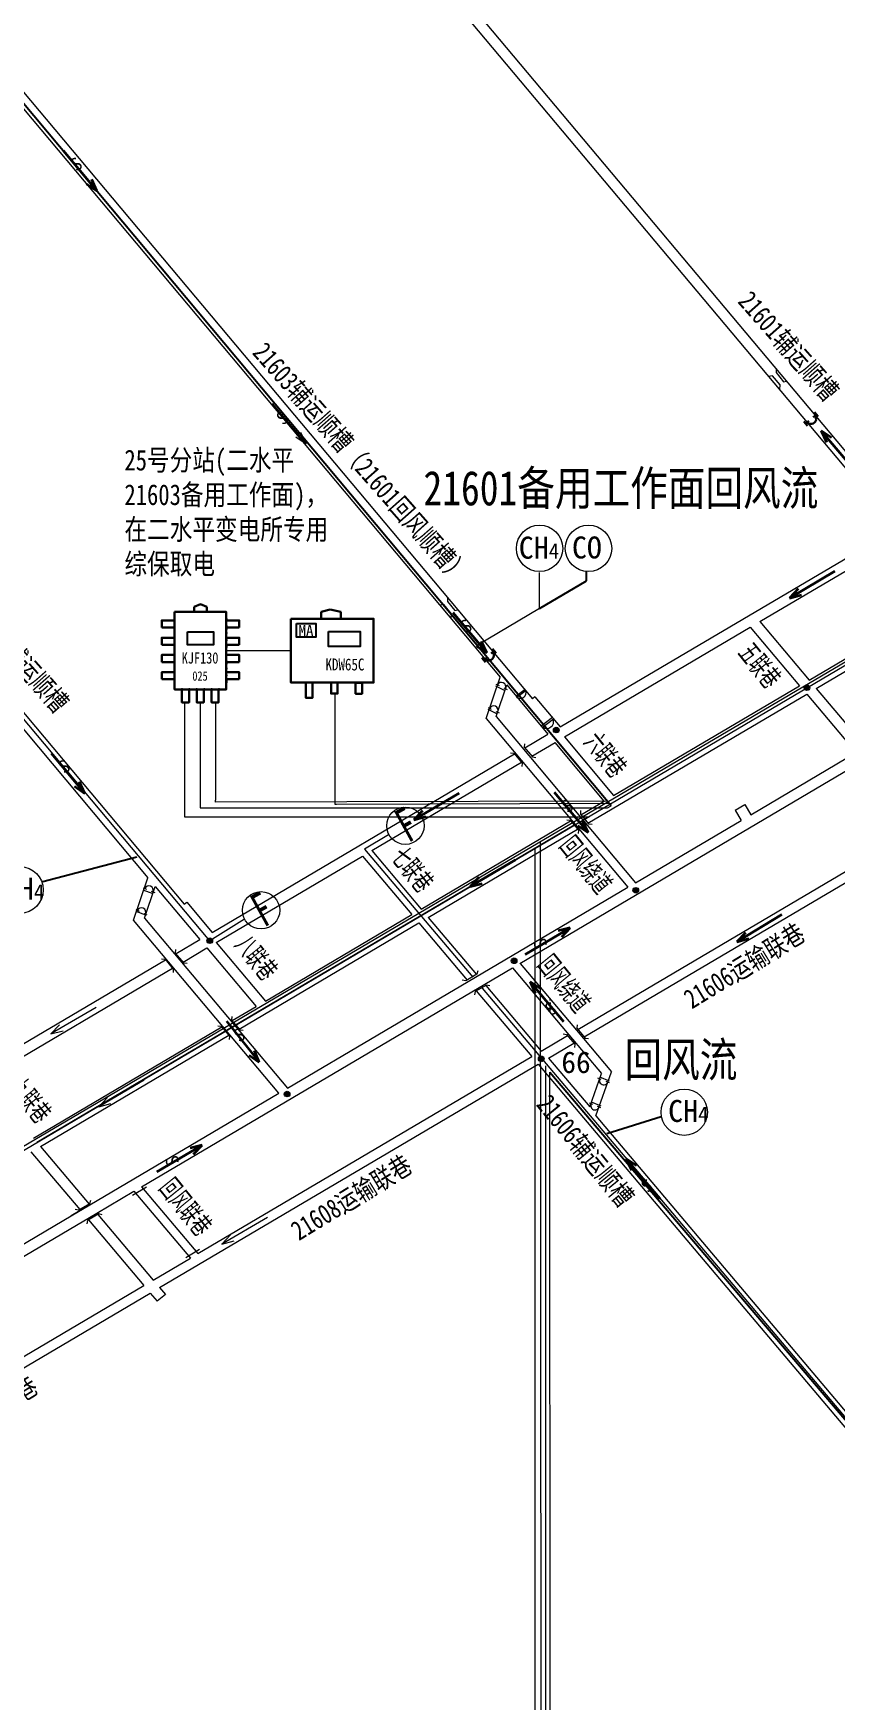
# Model space of a CAD drawing. Header units: millimetres. Extents: x 2501 to 6983, y 1724 to 12691.
# Drawn here: x 4515 to 4887, y 3292 to 4065 of the extents above; entities that cross this region are included whole.
import ezdxf
from ezdxf.enums import TextEntityAlignment as Align

# ---------------------------------------------------------------- set-up
doc = ezdxf.new("R2010")
doc.units = ezdxf.units.MM
doc.linetypes.add('CEN1', pattern=[20, 17, -1, 1, -1])
for name, color, linetype in [('4、10月', 131, 'Continuous'), ('6号煤底板等高线', 7, 'Continuous'), ('JMD', 6, 'Continuous'), ('图例', 7, 'Continuous'), ('已掘巷道', 1, 'CEN1'), ('节点', 7, 'Continuous'), ('通风系统', 7, 'Continuous'), ('风流', 7, 'Continuous')]:
    doc.layers.add(name, color=color, linetype=linetype)
doc.layers.add('井下工业网光缆', color=5, linetype='Continuous', lineweight=30)
doc.styles.get("Standard").update_dxf_attribs({"font": 'arial.ttf'})
doc.styles.add('宋体', font='', dxfattribs={"height": 2})
doc.styles.add('新宋体', font='', dxfattribs={"width": 0.8})
doc.styles.add('标准', font='', dxfattribs={"width": 0.667})
doc.styles.get('宋体').set_extended_font_data('SimSun')
doc.styles.get('新宋体').set_extended_font_data('NSimSun')
doc.styles.get('标准').set_extended_font_data('SimSun')
doc.linetypes.add('442', pattern='A,5,[175,AAA.SHX,S=1,R=90,X=0,Y=0],5', length=10)

# ---------------------------------------------------------------- blocks, each defined once
blk = doc.blocks.new('A$C16496DF1')
at = {"layer": '风流', "color": 1, "lineweight": 35}
for p, q in [((15.24, 0), (0, 19.05)), ((0, 19.05), (2.25, 13.71)), ((4.72, 15.68), (0, 19.05))]:
    blk.add_line(p, q, dxfattribs=at)
at = {"layer": '通风系统', "color": 1, "lineweight": 30, "insert": (12.69, 4.97, 3.08), "char_height": 6.075, "width": 34.878, "attachment_point": 1, "rotation": 213.25783}
blk.add_mtext('{\\fSimSun|b0|i0|c134|p2;S}', dxfattribs=at)
blk = doc.blocks.new('A$C12DB153C')
at = {"layer": '风流', "color": 5, "lineweight": 35}
for p, q in [((0, 18.19), (16.26, 0)), ((11.36, 3.11), (16.26, 0)), ((16.26, 0), (13.72, 5.22))]:
    blk.add_line(p, q, dxfattribs=at)
blk = doc.blocks.new('A$C2A686CFF')
at = {"layer": 'JMD', "color": 1, "linetype": 'Continuous', "lineweight": 30}
for p, q in [((12.2, 30.1, 0), (0, 30.1, 0)), ((6.1, 30.1, 0), (6.1, 21.3, 0)), ((6.1, 8.8, 0), (6.1, 0, 0)), ((12.2, 0, 0), (0, 0, 0))]:
    blk.add_line(p, q, dxfattribs=at)
blk.add_arc((6.1, 15, 0), 10.6, 270, 90, dxfattribs=at)
blk = doc.blocks.new('12')
at = {"lineweight": 20}
for points in [[(421298.14, 4239175.07, 1), (421300.77, 4239175.07, 1)], [(421181.81, 4239155.43, 1), (421184.43, 4239155.43, 1)], [(421218.7, 4239081.11, 1), (421221.33, 4239081.11, 1)], [(421021.05, 4239057.74, 1), (421023.68, 4239057.74, 1)], [(421162.26, 4239048.43, 1), (421164.89, 4239048.43, 1)], [(421174.83, 4239002.94, 1), (421177.46, 4239002.94, 1)], [(421056.94, 4238986.61, 1), (421059.57, 4238986.61, 1)]]:
    blk.add_hatch(color=1, dxfattribs=at).paths.add_polyline_path(points)
at = {"color": 0, "lineweight": 20, "ltscale": 5}
for p, q in [((419797.19, 4240799.68, 7363.18), (421157.14, 4239179.94, 7363.18)), ((419653.95, 4240682.58, 7363.18), (420993.66, 4239086.93, 7363.18)), ((420259.19, 4240537.13, 7363.18), (421319.73, 4239273.99, 7363.18)), ((420907.28, 4239773.01, 7363.18), (421333.61, 4239265.23, 7363.18)), ((420837.38, 4239568.56, 7363.18), (421172.08, 4239169.92, 7363.18)), ((420847.33, 4239268.99, 7363.18), (421010.54, 4239074.61, 7363.18)), ((421277.51, 4239205.72, 12273.3), (421300.43, 4239178.59, 12273.3)), ((421273.14, 4239203.14, 12273.3), (421296.06, 4239176.02, 12273.3)), ((421160.15, 4239176.35, 7363.18), (421179.28, 4239153.56, 7363.18)), ((421303.7, 4239174.72, 12273.3), (421326.07, 4239148.24, 12273.3)), ((421154.06, 4239170.86, 12273.3), (421154.06, 4239170.84, 12273.3)), ((421173.22, 4239170.89, 12273.3), (421172.08, 4239169.92, 7363.18)), ((421173.22, 4239170.89, 12273.3), (421184.95, 4239156.91, 12273.3)), ((421299.33, 4239172.14, 12273.3), (421321.71, 4239145.66, 12273.3)), ((421150.67, 4239160.84, 12273.3), (421216.39, 4239082.57, 12273.3)), ((421155.18, 4239161.69, 12273.3), (421219.88, 4239084.63, 12273.3)), ((421186.91, 4239152.26, 7363.18), (421209.73, 4239125.08, 7363.18)), ((421205.36, 4239122.5, 7363.18), (421182.54, 4239149.68, 7363.18)), ((421270.55, 4239120.91, 12273.3), (421273.34, 4239116.17, 12273.3)), ((421266.07, 4239118.27, 12273.3), (421268.86, 4239113.53, 12273.3)), ((421196.12, 4239013.13, 12273.3), (421354.65, 4239106.67, 12273.3)), ((421097.55, 4239099.53, 7363.18), (421120.46, 4239072.41, 7363.18)), ((421093.18, 4239096.95, 7363.18), (421116.1, 4239069.83, 7363.18)), ((420987.01, 4239067.29, 7363.18), (420993.66, 4239086.93, 7363.18)), ((420992.08, 4239068.24, 7363.18), (420997.05, 4239082.9, 7363.18)), ((420997.05, 4239082.9, 7363.18), (421017.75, 4239058.25, 7363.18)), ((421010.54, 4239074.61, 7363.18), (421011.69, 4239075.57, 7363.18)), ((421011.69, 4239075.57, 7363.18), (421023.42, 4239061.6, 7363.18)), ((421054.42, 4238987, 7363.18), (420987.01, 4239067.29, 7363.18)), ((420992.08, 4239068.24, 7363.18), (421058.35, 4238989.32, 7363.18)), ((421123.74, 4239068.54, 7363.18), (421146.09, 4239042.07, 7363.18)), ((421119.37, 4239065.96, 7363.18), (421141.73, 4239039.49, 7363.18)), ((421021.01, 4239054.36, 12273.3), (421043.82, 4239027.19, 12273.3)), ((421025.37, 4239056.94, 12273.3), (421048.19, 4239029.76, 12273.3)), ((421162.78, 4239045.13, 7363.18), (421188.96, 4239014.13, 7363.18)), ((421166.33, 4239047.12, 7363.18), (421192.46, 4239016.2, 7363.18)), ((421142.28, 4239038.84, 7363.18), (421142.28, 4239038.84, 7363.18)), ((421146.65, 4239041.42, 7363.18), (421146.65, 4239041.42, 7363.18)), ((421150.39, 4239036.99, 7363.18), (421176.11, 4239006.55, 7363.18)), ((421146.02, 4239034.42, 7363.18), (421171.74, 4239003.97, 7363.18)), ((421188.96, 4239014.13, 7363.18), (421204.19, 4238996.11, 7363.18)), ((421192.46, 4239016.2, 7363.18), (421208.74, 4238996.93, 7363.18)), ((421179.49, 4239003.32, 12273.3), (421191.25, 4239010.26, 12273.3)), ((420999.09, 4238896.88, 12273.3), (421174.68, 4239000.48, 12273.3)), ((421174.68, 4239000.48, 7363.18), (421524.79, 4238586.09, 7363.18)), ((421179.49, 4239003.32, 7363.18), (421198.66, 4238980.63, 7363.18)), ((421201.45, 4238976.56, 7363.18), (421208.74, 4238996.93, 7363.18)), ((421055.13, 4238993.14, 12273.3), (421058.35, 4238989.31, 12273.3)), ((421198.66, 4238980.63, 7363.18), (421204.19, 4238996.11, 7363.18)), ((421201.45, 4238976.56, 11045.13), (421324, 4238831.5, 11045.13)), ((420939.4, 4238959.77, 12273.3), (420962, 4238933.02, 12273.3)), ((420943.77, 4238962.35, 12273.3), (420966.37, 4238935.6, 12273.3)), ((420990.68, 4238943.58, 7363.18), (421016.86, 4238912.59, 7363.18)), ((420966.68, 4238935.23, 12273.3), (420966.68, 4238935.23, 12273.3)), ((420987.18, 4238941.52, 7363.18), (421013.37, 4238910.52, 7363.18)), ((420962.31, 4238932.65, 12273.3), (420962.31, 4238932.65, 12273.3)), ((420965.59, 4238928.78, 7363.18), (420965.59, 4238928.78, 7363.18)), ((420966.06, 4238928.22, 7363.18), (420991.77, 4238897.78, 7363.18)), ((420969.96, 4238931.35, 7363.18), (420969.96, 4238931.35, 7363.18)), ((420970.43, 4238930.79, 7363.18), (420996.14, 4238900.36, 7363.18)), ((420999.09, 4238896.88, 7363.18), (421001.77, 4238893.7, 7363.18)), ((420994.72, 4238894.3, 7363.18), (420997.95, 4238890.48, 7363.18)), ((421001.77, 4238893.7, 7363.18), (420997.95, 4238890.48, 7363.18))]:
    blk.add_line(p, q, dxfattribs=at)
at = {"color": 6, "lineweight": 20, "ltscale": 0.5}
for p, q in [((421022.42, 4239057.68, 9818.24), (419659.97, 4240678.92, 3109.99)), ((421105.33, 4239106.86, 12273.47), (421094.08, 4239100.25, 12273.3)), ((421094.08, 4239100.25, 12273.3), (421144.41, 4239040.77, 12273.3)), ((421038.53, 4239067.66, 9818.4), (421022.42, 4239057.68, 9818.24)), ((421148.7, 4239035.69, 12273.3), (421522.32, 4238594.08, 12273.3))]:
    blk.add_line(p, q, dxfattribs=at)
at = {"color": 30, "lineweight": 20, "ltscale": 0.5}
for p, q in [((421164.31, 4239171.08, 7363.18), (421168.72, 4239174.44, 7363.18)), ((421164.75, 4239170.51, 7363.18), (421169.15, 4239173.87, 7363.18)), ((421176.07, 4239157.33, 13301.28), (421181.39, 4239161.4, 13301.28)), ((421176.59, 4239156.64, 13301.28), (421181.92, 4239160.71, 13301.28))]:
    blk.add_line(p, q, dxfattribs=at)
at = {"color": 7, "linetype": '442', "lineweight": 20, "ltscale": 0.005}
for points, elevation in [([(421285.19, 4239322.9), (421285.09, 4239321.19), (421288.58, 4239317), (421289.99, 4239317.19)], 9818.24), ([(421286.82, 4239313.37), (421286.95, 4239315.47), (421283.46, 4239319.66), (421281.59, 4239319.42)], 4645.3), ([(421134.32, 4239207.31), (421134.44, 4239209.4), (421130.95, 4239213.59), (421129.09, 4239213.35)], 4645.3), ([(421132.69, 4239216.83), (421132.59, 4239215.12), (421136.08, 4239210.93), (421137.48, 4239211.12)], 9818.24)]:
    blk.add_lwpolyline(points, dxfattribs=dict(at, elevation=elevation))
at = {"color": 0, "lineweight": 20, "ltscale": 5}
for points, elevation in [([(421184.95, 4239156.91), (421325.01, 4239239.54)], 12273.3), ([(421277.51, 4239205.72), (421328.26, 4239235.66)], 12273.3), ([(421300.43, 4239178.6), (421351.08, 4239208.48)], 7363.18), ([(421186.91, 4239152.26), (421273.14, 4239203.14)], 12273.3), ([(421303.7, 4239174.72), (421354.34, 4239204.6)], 7363.18), ([(421209.73, 4239125.08), (421296.06, 4239176.02)], 7363.18), ([(421197.84, 4239112.26), (421299.33, 4239172.14)], 7363.18), ([(421168.5, 4239147.2), (421179.28, 4239153.56)], 12273.3), ([(421023.42, 4239061.6), (421163.71, 4239144.37)], 12273.3), ([(421171.76, 4239143.32), (421182.54, 4239149.68)], 12273.3), ([(421194.58, 4239116.14), (421205.36, 4239122.5)], 7363.18), ([(421266.07, 4239118.27), (421270.55, 4239120.91)], 12273.3), ([(421219.88, 4239084.63), (421268.86, 4239113.53)], 12273.3), ([(421193.18, 4239016.62), (421349.08, 4239108.61)], 7363.18), ([(421006.69, 4239051.73), (421017.74, 4239058.25)], 12273.3), ([(421176.11, 4239006.55), (421188.32, 4239013.75)], 7363.18), ([(421188.96, 4239014.13), (421188.96, 4239014.13)], 7363.18), ([(421016.86, 4238912.59), (421171.74, 4239003.97)], 7363.18), ([(420996.14, 4238900.36), (421013.37, 4238910.52)], 7363.18), ([(420836.9, 4238806.4), (420991.77, 4238897.78)], 7363.18), ([(420819.12, 4238790.69), (420994.72, 4238894.3)], 7363.18)]:
    blk.add_lwpolyline(points, dxfattribs=dict(at, elevation=elevation))
at = {"color": 0, "lineweight": 20, "ltscale": 5, "flags": 128}
for points, elevation in [([(421150.67, 4239160.84), (421157.14, 4239179.94)], 12273.3), ([(421155.18, 4239161.69), (421160.15, 4239176.35)], 12273.3), ([(421161.88, 4239144.82), (421163.47, 4239144.65), (421167.31, 4239140.08), (421167.2, 4239138.48)], 12273.3), ([(421166.27, 4239047.19), (421329.88, 4239143.73)], 12273.3), ([(421168.35, 4239149.11), (421168.24, 4239147.51), (421172.08, 4239142.95), (421173.67, 4239142.78)], 12273.3), ([(421273.34, 4239116.17), (421326.61, 4239147.6)], 12273.3), ([(421097.55, 4239099.53), (421166.97, 4239140.49)], 7363.18), ([(421120.46, 4239072.41), (421189.78, 4239113.31)], 7363.18), ([(421187.96, 4239113.76), (421189.55, 4239113.59), (421193.38, 4239109.02), (421193.27, 4239107.42)], 7363.18), ([(421194.42, 4239118.06), (421194.31, 4239116.46), (421198.15, 4239111.89), (421199.75, 4239111.72)], 7363.18), ([(421123.74, 4239068.54), (421193.04, 4239109.43)], 7363.18), ([(421025.37, 4239056.94), (421093.18, 4239096.95)], 7363.18), ([(421142.28, 4239038.84), (421216.39, 4239082.57)], 7363.18), ([(421212.08, 4239080.03), (421216.39, 4239082.57)], 12273.3), ([(421212.08, 4239080.03), (421216.39, 4239082.57)], 12273.3), ([(421048.19, 4239029.76), (421116.1, 4239069.83)], 7363.18), ([(421035.97, 4239016.75), (421119.37, 4239065.96)], 7363.18), ([(421006.48, 4239053.6), (421006.37, 4239052), (421010.21, 4239047.43), (421011.81, 4239047.27)], 12273.3), ([(421006.63, 4239051.69), (421006.69, 4239051.73)], 12273.3), ([(421009.96, 4239047.84), (421021.01, 4239054.36)], 7363.18), ([(420861.89, 4238966.29), (421001.84, 4239048.86)], 12273.3), ([(420917.59, 4238993.33), (421005.1, 4239044.97)], 7363.18), ([(420990.68, 4238943.58), (421162.78, 4239045.13)], 12273.3), ([(421000.02, 4239049.3), (421001.61, 4239049.14), (421005.44, 4239044.56), (421005.33, 4239042.97)], 12273.3), ([(421009.9, 4239047.8), (421009.96, 4239047.84)], 7363.18), ([(421146.66, 4239043.7), (421146.24, 4239042.16), (421141.1, 4239039.12), (421139.54, 4239039.49)], 12273.3), ([(421149.92, 4239037.54), (421162.78, 4239045.13)], 12273.3), ([(421058.35, 4238989.31), (421142.28, 4239038.84)], 7363.18), ([(421152.26, 4239036.79), (421150.7, 4239037.17), (421145.56, 4239034.15), (421145.13, 4239032.6)], 12273.3), ([(421032.56, 4239022.54), (421032.45, 4239020.94), (421036.29, 4239016.38), (421037.88, 4239016.21)], 7363.18), ([(421032.71, 4239020.63), (421032.8, 4239020.69)], 7363.18), ([(421032.8, 4239020.69), (421043.82, 4239027.19)], 7363.18), ([(420940.5, 4238966.22), (421027.92, 4239017.8)], 7363.18), ([(420943.77, 4238962.35), (421031.17, 4239013.92)], 7363.18), ([(421026.09, 4239018.25), (421027.69, 4239018.08), (421031.52, 4239013.51), (421031.41, 4239011.91)], 7363.18), ([(421186.26, 4239014.48), (421187.86, 4239014.31), (421191.69, 4239009.74), (421191.58, 4239008.14)], 12273.3), ([(421192.84, 4239018.76), (421192.73, 4239017.16), (421196.57, 4239012.6), (421198.16, 4239012.43)], 12273.3), ([(420966.68, 4238935.23), (421054.42, 4238987)], 7363.18), ([(420958.01, 4238930.11), (420966.68, 4238935.23)], 12273.3), ([(420967.02, 4238937.28), (420966.59, 4238935.74), (420961.46, 4238932.7), (420959.9, 4238933.07)], 12273.3), ([(420969.96, 4238931.35), (420987.18, 4238941.52)], 12273.3), ([(420897.51, 4238894.41), (420958.01, 4238930.11)], 7363.18), ([(420960.55, 4238925.8), (420969.96, 4238931.35)], 12273.3), ([(420972.38, 4238930.65), (420970.82, 4238931.02), (420965.68, 4238928), (420965.25, 4238926.45)], 12273.3), ([(420810.71, 4238837.39), (420960.55, 4238925.8)], 7363.18)]:
    blk.add_lwpolyline(points, dxfattribs=dict(at, elevation=elevation))
at = {"color": 1, "lineweight": 20}
for centre in [(421299.45, 4239175.07, 9818.24), (421183.12, 4239155.43, 9818.24), (421220.02, 4239081.11, 9818.24), (421022.37, 4239057.74, 9818.24), (421163.57, 4239048.43, 12273.3), (421176.14, 4239002.94, 9818.24), (421058.25, 4238986.61, 9818.24)]:
    blk.add_circle(centre, 1.31, dxfattribs=at)
at = {"color": 6, "lineweight": 20, "ltscale": 0.5}
for centre in [(421113.12, 4239111.05, 14728.36), (421046.16, 4239071.84, 12273.3)]:
    blk.add_circle(centre, 8.66, dxfattribs=at)
at = {"color": 30, "lineweight": 20, "ltscale": 0.5}
for centre, radius in [((421166.5, 4239172.79, 7363.18), 2.64), ((421178.71, 4239159.4, 13301.28), 3.19)]:
    blk.add_arc(centre, radius, 233.80748, 20.89289, dxfattribs=at)
at = {"layer": '6号煤底板等高线', "color": 1, "lineweight": 20}
for p, q in [((420986.55, 4238939.66, 7363.18), (420992.97, 4238943.58, 7363.18)), ((421011.18, 4238910.77, 7363.18), (421017.6, 4238914.69, 7363.18))]:
    blk.add_line(p, q, dxfattribs=at)
at = {"layer": '6号煤底板等高线', "lineweight": 20}
blk.add_line((420966.68, 4238935.23, 12273.3), (420958.01, 4238930.11, 12273.3), dxfattribs=at)
at = {"layer": '图例', "color": 30, "linetype": 'Continuous', "lineweight": 20}
for p, q in [((421155.08, 4239176.77, 17183.43), (421156.6, 4239176.04, 17183.43)), ((421159.46, 4239173.68, 17183.43), (421155.1, 4239175.78, 17183.43)), ((421158.76, 4239175, 17183.43), (421160.28, 4239174.27, 17183.43)), ((421151.47, 4239165.89, 7363.18), (421152.99, 4239165.15, 7363.18)), ((421155.85, 4239162.8, 7363.18), (421151.49, 4239164.9, 7363.18)), ((421155.15, 4239164.11, 7363.18), (421156.67, 4239163.38, 7363.18)), ((420991.44, 4239082.21, 12273.3), (420993.01, 4239081.57, 12273.3)), ((420996.02, 4239079.4, 12273.3), (420991.53, 4239081.22, 12273.3)), ((420995.23, 4239080.67, 12273.3), (420996.79, 4239080.04, 12273.3)), ((420988.02, 4239072.2, 7363.18), (420989.54, 4239071.46, 7363.18)), ((420992.7, 4239069.52, 12273.3), (420988.21, 4239071.34, 12273.3)), ((420991.7, 4239070.42, 7363.18), (420993.22, 4239069.69, 7363.18)), ((421204.03, 4238993.36, 12273.3), (421202.46, 4238993.99, 12273.3)), ((421203.24, 4238994.63, 12273.3), (421207.73, 4238992.81, 12273.3)), ((421207.81, 4238991.82, 12273.3), (421206.25, 4238992.46, 12273.3)), ((421200.05, 4238981.71, 7363.18), (421198.48, 4238982.34, 7363.18)), ((421199.26, 4238982.98, 7363.18), (421203.75, 4238981.16, 7363.18)), ((421203.83, 4238980.17, 7363.18), (421202.27, 4238980.81, 7363.18))]:
    blk.add_line(p, q, dxfattribs=at)
for centre, start, end in [((421157.68, 4239175.52, 17183.43), 334.28283, 154.28283), ((421154.07, 4239164.63, 7363.18), 334.28283, 154.28283), ((420994.12, 4239081.12, 12273.3), 337.96562, 157.96562), ((420990.62, 4239070.94, 7363.18), 334.28283, 154.28283), ((421205.14, 4238992.91, 12273.3), 157.96562, 337.96562), ((421201.16, 4238981.26, 7363.18), 157.96562, 337.96562)]:
    blk.add_arc(centre, 2.04, start, end, dxfattribs=at)
at = {"layer": '已掘巷道', "color": 2, "linetype": 'ByBlock', "lineweight": 20, "ltscale": 0.1}
blk.add_line((421179.49, 4239003.32, 7363.18), (421198.66, 4238980.63, 7363.18), dxfattribs=at)
at = {"layer": '风流', "color": 5, "lineweight": 20}
for p, q in [((420969.69, 4239026.83, 15742.4), (420948.65, 4239014.48, 15742.4)), ((420952.66, 4239018.67, 15742.4), (420948.65, 4239014.48, 15742.4)), ((420948.65, 4239014.48, 15742.4), (420954.26, 4239015.94, 15742.4)), ((420991.85, 4238993.1, 9818.24), (420970.81, 4238980.75, 9818.24)), ((420974.83, 4238984.94, 9818.24), (420970.81, 4238980.75, 9818.24)), ((420970.81, 4238980.75, 9818.24), (420976.43, 4238982.21, 9818.24)), ((421049.07, 4238929.41, 12273.3), (421028.03, 4238917.06, 12273.3)), ((421032.04, 4238921.25, 12273.3), (421028.03, 4238917.06, 12273.3)), ((421028.03, 4238917.06, 12273.3), (421033.64, 4238918.53, 12273.3))]:
    blk.add_line(p, q, dxfattribs=at)
at = {"lineweight": 20}
for name, p, rotation in [('A$C16496DF1', (420969.59, 4239424.53, 9818.24), 181.2142099870463), ('A$C12DB153C', (421322.35, 4239293.77, 9818.24), 178.2205038114929), ('A$C12DB153C', (421294.54, 4239232.61, 10957.61), 258.7571008097047), ('A$C16496DF1', (421150.44, 4239210.25, 7389.95), 181.2142099870461), ('A$C16496DF1', (420963.94, 4239145.11, 9818.24), 181.2142099870467), ('A$C12DB153C', (421120.19, 4239129.75, 13350), 258.7571008097047), ('A$C16496DF1', (421197.45, 4239126.89, 9818.24), 181.214209987046), ('A$C12DB153C', (421146.37, 4239098.76, 13350), 258.7571008097047), ('A$C16496DF1', (421170.79, 4239066.47, 13046.19), 261.8231466233631), ('A$C12DB153C', (421269.91, 4239073.2, 9818.24), 259.4554599960542), ('A$C16496DF1', (421171.48, 4239019.65, 12273.3), 1.53604123919862), ('A$C16496DF1', (421045.39, 4239020.38, 19639.49), 179.7562003577499), ('A$C16496DF1', (420999.99, 4238965.69, 15470.31), 261.8231466233631), ('A$C16496DF1', (421216.11, 4238937.54, 12273.3), 1.53604123919862)]:
    blk.add_blockref(name, p, dxfattribs=dict(at, rotation=rotation))
at = {"color": 0, "lineweight": 20, "ltscale": 0.8, "xscale": 0.2159999958448435, "yscale": 0.2159999962896109, "zscale": 0.2159999958448435, "rotation": 310.4918078978625}
for p in [(421298.04, 4239298.58, 7457.01), (421148.56, 4239188.9, 7457.01)]:
    blk.add_blockref('A$C2A686CFF', p, dxfattribs=at)
at = {"color": 7, "linetype": '442', "lineweight": 20, "ltscale": 0.005, "style": '标准', "width": 0.78}
for s, rotation, p in [('21601辅运顺槽', 311.46896, (421266.96, 4239353.92, 12273.3)), ('21603辅运顺槽（21601回风顺槽）', 311.46896, (421041.72, 4239330.19, 12273.3)), ('21605辅运顺槽', 311.46896, (420909.74, 4239209.36, 12273.3)), ('21606辅运顺槽', 309.36294, (421173.44, 4238981.61, 14729.65))]:
    blk.add_text(s, height=9, rotation=rotation, dxfattribs=at).set_placement(p)
at = {"color": 7, "linetype": '442', "lineweight": 20, "style": '标准', "width": 0.6}
for s, p in [('五联巷', (421267.16, 4239191.26, 15363.67)), ('六联巷', (421195.55, 4239149.83, 20273.79)), ('回风绕道', (421184.19, 4239101.68, 33184.39)), ('七联巷', (421105.92, 4239096.54, 15363.67)), ('八联巷', (421033.59, 4239055.76, 15363.67)), ('回风绕道', (421174.06, 4239046.56, 15363.67)), ('九联巷', (420928.56, 4238989.54, 15363.67)), ('回风联巷', (420998.46, 4238942.95, 15363.67))]:
    e = blk.add_text(s, height=9, rotation=308.96066, dxfattribs=at)
    e.set_placement(p)
    e.dxf.unprotected_set("ltscale", 0)
at = {"color": 7, "linetype": '442', "lineweight": 20, "ltscale": 0.005, "style": '标准', "width": 0.78}
for s, p in [('21606运输联巷', (421300.85, 4239056.3, 7363.18)), ('21608运输联巷', (421118.55, 4238948.84, 7363.18)), ('21610运输联巷', (420944.97, 4238846.32, 7363.18))]:
    blk.add_text(s, height=9.072, rotation=31.55501, dxfattribs=at).set_placement(p, align=Align.BOTTOM_RIGHT)
at = {"color": 6, "lineweight": 20, "ltscale": 0.5, "char_height": 15.9, "attachment_point": 1, "rotation": 29.01383, "style": '标准'}
for insert in [(421106.67, 4239116.83, 14728.36), (421039.71, 4239077.61, 12273.3)]:
    blk.add_mtext_dynamic_manual_height_columns('F', width=557.665, gutter_width=79.5, heights=[15.9], dxfattribs=dict(at, insert=insert))
at = {"layer": '节点', "lineweight": 20, "insert": (421185.5, 4239006.36, 9835.27), "char_height": 10, "width": 29.05, "attachment_point": 1}
blk.add_mtext('{\\fSimSun|b0|i0|c134|p2;66}', dxfattribs=at)
blk = doc.blocks.new('安全监控分站')
at = {"layer": '4、10月', "color": 1}
blk.add_lwpolyline([(402267.09, 4250591.89), (402279.09, 4250591.89), (402279.09, 4250585.89), (402267.09, 4250585.89)], close=True, dxfattribs=at)
at = {"layer": '井下工业网光缆', "color": 4, "lineweight": 30}
for p, q in [((402270.09, 4250603.56), (402273.09, 4250604.76)), ((402273.09, 4250604.76), (402276.09, 4250603.56)), ((402270.09, 4250601.16), (402270.09, 4250603.56)), ((402276.09, 4250601.16), (402276.09, 4250603.56)), ((402261.09, 4250565.16), (402285.09, 4250565.16))]:
    blk.add_line(p, q, dxfattribs=at)
for points in [[(402255.09, 4250593.89), (402255.09, 4250597.16), (402261.09, 4250597.16), (402261.09, 4250593.89)], [(402261.09, 4250601.16), (402285.09, 4250601.16), (402285.09, 4250565.16), (402261.09, 4250565.16)], [(402291.09, 4250593.89), (402291.09, 4250597.16), (402285.09, 4250597.16), (402285.09, 4250593.89)], [(402255.09, 4250585.89), (402255.09, 4250589.16), (402261.09, 4250589.16), (402261.09, 4250585.89)], [(402291.09, 4250585.89), (402291.09, 4250589.16), (402285.09, 4250589.16), (402285.09, 4250585.89)], [(402255.09, 4250577.89), (402255.09, 4250581.16), (402261.09, 4250581.16), (402261.09, 4250577.89)], [(402291.09, 4250577.89), (402291.09, 4250581.16), (402285.09, 4250581.16), (402285.09, 4250577.89)], [(402255.09, 4250569.89), (402255.09, 4250573.16), (402261.09, 4250573.16), (402261.09, 4250569.89)], [(402291.09, 4250569.89), (402291.09, 4250573.16), (402285.09, 4250573.16), (402285.09, 4250569.89)], [(402267.8, 4250565.16), (402264.52, 4250565.16), (402264.52, 4250559.16), (402267.8, 4250559.16)], [(402274.65, 4250565.16), (402271.38, 4250565.16), (402271.38, 4250559.16), (402274.65, 4250559.16)], [(402281.51, 4250565.16), (402278.24, 4250565.16), (402278.24, 4250559.16), (402281.51, 4250559.16)]]:
    blk.add_lwpolyline(points, close=True, dxfattribs=at)
for p in [(402285.09, 4250597.89), (402285.09, 4250597.16), (402285.09, 4250594.62), (402285.09, 4250593.16), (402285.09, 4250591.35), (402285.09, 4250589.16), (402285.09, 4250588.07), (402285.09, 4250587.96), (402285.09, 4250585.16), (402285.09, 4250584.8), (402285.09, 4250581.53), (402285.09, 4250581.16), (402285.09, 4250578.25), (402285.09, 4250577.16), (402285.09, 4250574.98), (402285.09, 4250574.76), (402285.09, 4250573.16), (402285.09, 4250571.71), (402285.09, 4250569.16), (402285.09, 4250568.44), (402264.52, 4250565.16), (402267.95, 4250565.16), (402271.38, 4250565.16), (402274.81, 4250565.16), (402278.24, 4250565.16), (402281.66, 4250565.16)]:
    blk.add_point(p, dxfattribs=at)
at = {"layer": '井下工业网光缆', "color": 4, "lineweight": 30, "style": '新宋体', "width": 0.8}
blk.add_text('KJF130', height=5.225, dxfattribs=at).set_placement((402264.37, 4250577.18))
blk = doc.blocks.new('电源箱')
at = {"layer": '4、10月', "color": 1}
for points in [[(402048.53, 4247528.01), (402057.53, 4247528.01), (402057.53, 4247521.65), (402048.53, 4247521.65)], [(402063.36, 4247524.3), (402078.12, 4247524.3), (402078.12, 4247517.32), (402063.36, 4247517.32)]]:
    blk.add_lwpolyline(points, close=True, dxfattribs=at)
at = {"layer": '井下工业网光缆', "color": 4, "lineweight": 30}
for p, q in [((402064.12, 4247534.57), (402059.94, 4247533.45)), ((402069.04, 4247533.45), (402064.12, 4247534.57)), ((402059.92, 4247533.39), (402059.92, 4247530.29)), ((402069.03, 4247533.39), (402069.03, 4247530.29))]:
    blk.add_line(p, q, dxfattribs=at)
for points in [[(402045.95, 4247530.24), (402084.24, 4247530.24), (402084.24, 4247500.6), (402045.95, 4247500.63)], [(402052.91, 4247500.64), (402055.88, 4247500.64), (402055.88, 4247493.54), (402052.91, 4247493.54)], [(402064.57, 4247500.63), (402067.54, 4247500.63), (402067.54, 4247495.49), (402064.57, 4247495.49)], [(402075.93, 4247500.58), (402078.91, 4247500.58), (402078.91, 4247495.44), (402075.93, 4247495.44)]]:
    blk.add_lwpolyline(points, close=True, dxfattribs=at)
at = {"layer": '4、10月', "color": 1, "insert": (402049.48, 4247527.31), "char_height": 5.0544, "width": 4.0436, "attachment_point": 1, "style": '宋体'}
blk.add_mtext('{\\fFangSong|b0|i0|c134|p49;MA}', dxfattribs=at)
at = {"layer": '井下工业网光缆', "color": 4, "lineweight": 30, "style": '新宋体', "width": 0.8}
blk.add_text('KDW65C', height=5.533, dxfattribs=at).set_placement((402061.95, 4247506.26))

msp = doc.modelspace()

# ---------------------------------------------------------------- linework, layer by layer
for p, q in [((4720.66, 3781.05, -3234.06), (3692.85, 5007.52)), ((4771.44, 3810.97, -3234.06), (4771.44, 3815.31, -3234.06)), ((4749.61, 3798.11, -3234.06), (4771.44, 3810.97, -3234.06)), ((4782.81, 3706.58, -3234.06), (4720.66, 3781.05, -3234.06)), ((4519.17, 3671.6, -3234.06), (4562.69, 3682.91, -3234.06)), ((4754.32, 3583.04), (5096.58, 3180.5)), ((4806.1, 3562.31), (4780.86, 3554.44))]:
    msp.add_line(p, q)
at = {"color": 0, "lineweight": 20}
for p, q in [((4749.61, 3806.91, -3234.06), (4749.61, 3814.91, -3234.06)), ((4749.61, 3798.11, -3234.06), (4749.61, 3806.91, -3234.06)), ((4604.27, 3778.59, -3234.06), (4634.27, 3778.59, -3234.06))]:
    msp.add_line(p, q, dxfattribs=at)
at = {"linetype": '442', "lineweight": 20}
for p, q in [((4749.61, 3798.11, -3234.06), (4720.66, 3781.05, -3234.06)), ((4592.09, 3754.57, -3234.06), (4592.09, 3705.7, -3234.06)), ((4592.09, 3705.7, -3234.06), (4781.19, 3705.7, -3234.06))]:
    msp.add_line(p, q, dxfattribs=at)
at = {"color": 1, "lineweight": 20}
for p, q in [((4927, 3792.67, -3234.06), (4239.99, 3387.23, -3234.06)), ((4654.74, 3707.3, -3234.06), (4654.74, 3758.64, -3234.06)), ((4655.37, 3707.3, -3234.06), (4654.74, 3707.3, -3234.06)), ((4782.94, 3707.65, -3234.06), (4655.37, 3707.3, -3234.06)), ((4747.46, 3686.75), (4747.48, 2996.6))]:
    msp.add_line(p, q, dxfattribs=at)
at = {"color": 6, "lineweight": 20}
for p, q in [((4926.16, 3793.74, -3234.06), (4240.78, 3389.86, -3234.06)), ((4749.96, 3689.87), (4750.28, 2997.21))]:
    msp.add_line(p, q, dxfattribs=at)
at = {"lineweight": 20}
for p, q in [((4584.82, 3753.99, -3234.06), (4584.82, 3703.02, -3234.06)), ((4781.19, 3705.7, -3234.06), (4782.81, 3706.58, -3234.06)), ((4765.69, 3697.58, -3234.06), (4516.3, 3550.52, -3234.06)), ((4584.82, 3703.02, -3234.06), (4584.82, 3701.53, -3234.06)), ((4584.82, 3701.53, -3234.06), (4772.57, 3701.53, -3234.06)), ((4772.57, 3701.53, -3234.06), (4770.6, 3700.3, -3234.06)), ((4754.47, 3616.27), (4754.47, 3616.98)), ((4754.47, 3610.78), (4754.47, 3614.04)), ((4752.39, 3586.04), (4752.4, 2999.17)), ((4754.58, 3166.48), (4754.32, 3583.04))]:
    msp.add_line(p, q, dxfattribs=at)
at = {"color": 6, "linetype": '442', "lineweight": 20}
for p, q in [((4599.24, 3754.59, -3234.06), (4599.24, 3714.87, -3234.06)), ((4599.24, 3714.87, -3234.06), (4599.24, 3709.29, -3234.06)), ((4599.2, 3708.37, -3234.06), (4599.2, 3709.29, -3234.06)), ((4782.02, 3708.81, -3234.06), (4599.2, 3708.37, -3234.06))]:
    msp.add_line(p, q, dxfattribs=at)
at = {"color": 7, "lineweight": 20}
for centre in [(4749.61, 3826.04, -3234.06), (4772.32, 3826.04, -3234.06), (4508.57, 3667.6), (4816.72, 3564.52)]:
    msp.add_circle(centre, 10.76, dxfattribs=at)
at = {"layer": '风流', "color": 1, "lineweight": 20}
for p, q in [((4625.56, 3893.15, -3234.06), (4641.29, 3874.49, -3234.06)), ((4636.48, 3877.74, -3234.06), (4641.29, 3874.49, -3234.06)), ((4641.29, 3874.49, -3234.06), (4638.9, 3879.78, -3234.06))]:
    msp.add_line(p, q, dxfattribs=at)

# ---------------------------------------------------------------- block references
at = {"lineweight": 20}
msp.add_blockref('12', (-416425.77, -4235413.67, -3234.06), dxfattribs=at)
at = {"color": 6, "lineweight": 20}
for name, p in [('安全监控分站', (-397680.82, -4246804.57, -3234.06)), ('电源箱', (-397411.68, -4243736.84, -3234.06))]:
    msp.add_blockref(name, p, dxfattribs=at)

# ---------------------------------------------------------------- texts
at = {"color": 3, "lineweight": 20, "char_height": 10.2, "width": 16.7762, "attachment_point": 1}
for s, insert in [('{\\fSimSun|b0|i0|c134|p2;CH\\H0.7059x;4}', (4739.97, 3831.45, -3233.46)), ('{\\fSimSun|b0|i0|c134|p2;CO}', (4764.65, 3831.54, -3233.46)), ('{\\fSimSun|b0|i0|c134|p2;CH\\H0.7059x;4}', (4501.11, 3673.29, -3233.46)), ('{\\fSimSun|b0|i0|c134|p2;CH\\H0.7059x;4}', (4809.27, 3570.21, -3233.46))]:
    msp.add_mtext(s, dxfattribs=dict(at, insert=insert))
at = {"layer": '井下工业网光缆', "color": 1, "lineweight": 20, "style": '新宋体', "width": 0.8}
msp.add_text('025', height=4.354, dxfattribs=at).set_placement((4588.51, 3764.66, -3234.06))
at = {"layer": '井下工业网光缆', "color": 6, "lineweight": 20, "attachment_point": 1, "style": '新宋体'}
for s, insert, char_height, width in [('{\\C1;25号分站(二水平21603备用工作面)，在二水平变电所专用综保取电 }', (4556.99, 3871.8, -3234.06), 9.6282, 98.1047), ('{\\C0;21601备用工作面回风流}', (4695.74, 3861.99, -2770.97), 16, 280.6769), ('{\\C0;      回风流}', (4736.78, 3596.9, -6005.03), 16, 280.6769)]:
    msp.add_mtext(s, dxfattribs=dict(at, insert=insert, char_height=char_height, width=width))
at = {"layer": '通风系统', "color": 1, "lineweight": 20, "insert": (4633.64, 3885.17, -3230.98), "char_height": 6.075, "width": 34.878, "attachment_point": 1, "rotation": 213.25783}
msp.add_mtext('{\\fSimSun|b0|i0|c134|p2;S}', dxfattribs=at)

doc.saveas('drawing.dxf')
